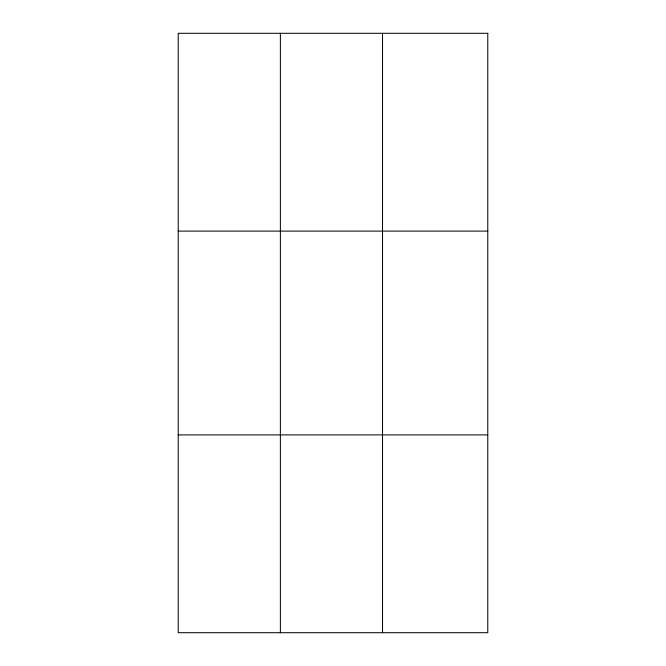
<?xml version="1.0" encoding="UTF-8"?>
<svg xmlns="http://www.w3.org/2000/svg" width="666" height="666" viewBox="0 0 666 666"><rect width="100%" height="100%" fill="white"/><g stroke="black" fill="none" stroke-linecap="round" stroke-linejoin="round"><path stroke-width="1" d="M280.378 33.3L280.378 632.7M382.525 33.3L382.525 632.7M178.222 231.102L487.778 231.102M178.222 434.898L487.778 434.898M487.778 33.3L487.778 632.7L178.222 632.7L178.222 33.3L487.778 33.3"/></g></svg>
